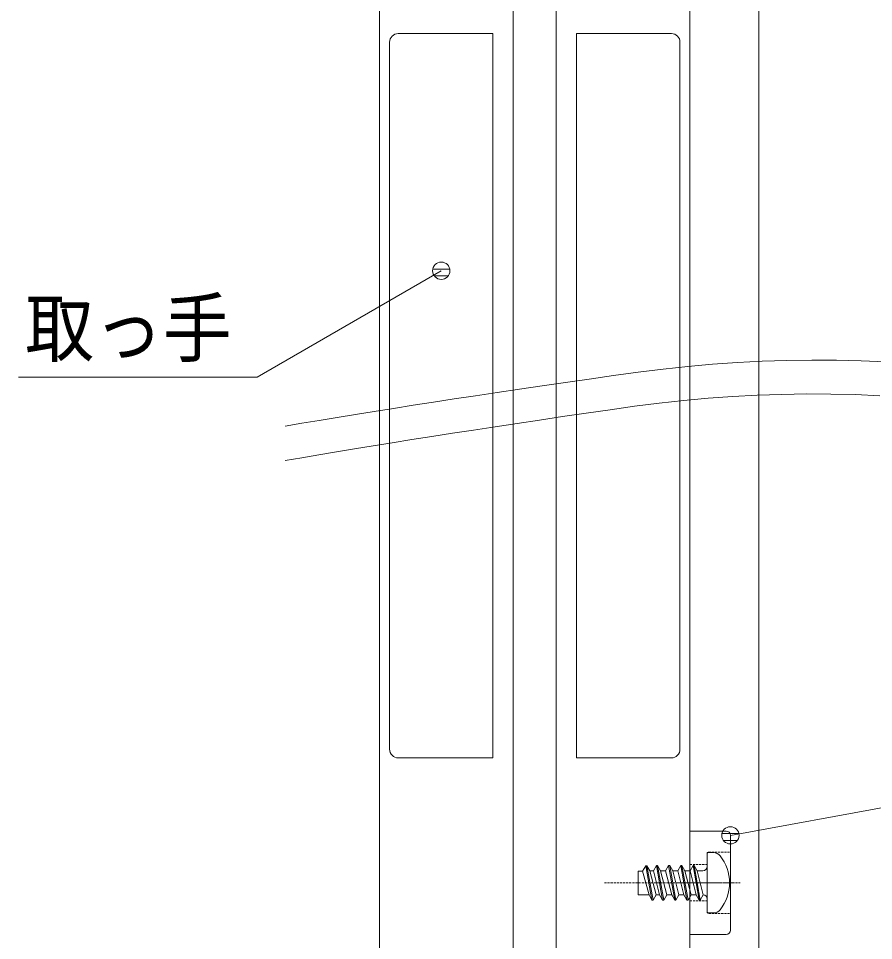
# Model space of a CAD drawing. Units: millimetres, scale not verified. Extents: x -6062 to 6062, y -3045 to 3045.
# Drawn here: x 531 to 1027, y -994 to -459 of the extents above; entities that cross this region are included whole.
import ezdxf
from ezdxf.enums import TextEntityAlignment as Align

# ---------------------------------------------------------------- set-up
doc = ezdxf.new("R2010")
doc.units = ezdxf.units.MM
doc.header["$LTSCALE"] = 20
doc.linetypes.add('DASHED1', pattern=[1.8, 1.2, -0.6])
doc.layers.add('0-2_2寸法-3', color=7, linetype='Continuous', lineweight=9)
doc.layers.add('0-3_3一般', color=7, linetype='Continuous', lineweight=9)
doc.styles.add('ＭＳ ゴシック', font='')
doc.styles.get('ＭＳ ゴシック').set_extended_font_data('MS Gothic')

# ---------------------------------------------------------------- blocks, each defined once
blk = doc.blocks.new('グループ-11')
at = {"layer": '0-3_3一般'}
blk.add_line((54963.7, -37700), (54963.7, 16304.9), dxfattribs=at)
blk = doc.blocks.new('グループ-73')
at = {"layer": '0-3_3一般'}
for p, q in [((50678.7, -9451.2), (50678.7, -17651.2)), ((54048.7, -17651.2), (54048.7, -9451.2))]:
    blk.add_line(p, q, dxfattribs=at)
for points in [[(50778.7, -17751.2), (51878.7, -17751.2), (51878.7, -9351.2), (50778.7, -9351.2)], [(53948.7, -9351.2), (52848.7, -9351.2), (52848.7, -17751.2), (53948.7, -17751.2)]]:
    blk.add_lwpolyline(points, dxfattribs=at)
for centre, start, end in [((50778.7, -9451.2), 135, 180), ((50778.7, -9451.2), 90, 135), ((53948.7, -9451.2), 45, 90), ((53948.7, -9451.2), 0, 45), ((50778.7, -17651.2), 180, 225), ((50778.7, -17651.2), 225, 270), ((53948.7, -17651.2), 270, 315), ((53948.7, -17651.2), 315, 0)]:
    blk.add_arc(centre, 100, start, end, dxfattribs=at)
blk = doc.blocks.new('グループ-75')
at = {"layer": '0-3_3一般'}
for p, q in [((52113.7, 13704.9), (52113.7, -35100)), ((52613.7, -35100), (52613.7, 13704.9))]:
    blk.add_line(p, q, dxfattribs=at)
blk.add_lwpolyline([(54163.7, 16304.9), (54163.7, -37700), (50563.7, -37700), (50563.7, 16304.9)], close=True, dxfattribs=at)
blk = doc.blocks.new('グループ-103')
at = {"layer": '0-3_3一般'}
for points in [[(49467.3, -13903.7), (49662.3, -13870.5), (49863, -13836.9), (50069.5, -13802.8), (50281.7, -13768.3), (50499.7, -13733.3), (50723.4, -13697.8), (50952.9, -13661.9), (51188.1, -13625.5), (51429.1, -13588.7), (51675.9, -13551.4), (51928.4, -13513.6), (52186.7, -13475.4), (52450.7, -13436.7), (52720.4, -13397.6), (52996, -13358), (53277.2, -13317.9), (53564, -13277.7), (53851.9, -13241.6), (54139.7, -13210.9), (54427.5, -13185.5), (54715.1, -13165.6), (55002.7, -13151), (55290.2, -13141.8), (55577.6, -13137.9), (55865, -13139.5), (56152.2, -13146.4), (56439.4, -13158.7)], [(49467.3, -14303.7), (49660.3, -14270.3), (49858.9, -14236.4), (50063.3, -14202.1), (50273.3, -14167.3), (50489, -14132.1), (50710.5, -14096.4), (50937.6, -14060.2), (51170.4, -14023.6), (51408.9, -13986.4), (51653.2, -13948.9), (51903.1, -13910.8), (52158.7, -13872.3), (52420, -13833.3), (52687, -13793.9), (52959.7, -13754), (53238.1, -13713.6), (53521.8, -13673), (53806.8, -13636.6), (54091.7, -13605.5), (54376.5, -13579.8), (54661.2, -13559.5), (54945.9, -13544.6), (55230.4, -13535), (55514.9, -13530.8), (55799.4, -13532), (56083.7, -13538.5), (56368, -13550.4)]]:
    blk.add_lwpolyline(points, dxfattribs=at)
for name in ['グループ-75', 'グループ-11', 'グループ-73']:
    blk.add_blockref(name, (0, 0), dxfattribs=at)
blk = doc.blocks.new('グループ-104')
at = {"layer": '0-3_3一般'}
blk.add_blockref('グループ-103', (0, 0), dxfattribs=at)
blk = doc.blocks.new('グループ-165')
at = {"layer": '0-3_3一般'}
for p, q in [((54583.7, -18600), (54163.7, -18600)), ((54163.7, -18600), (54163.7, -18990)), ((54633.7, -18845), (54633.7, -18650)), ((54363.7, -18850), (54435.9, -18850)), ((54633.7, -19555), (54633.7, -18845)), ((53665, -19002.2), (53651.7, -19004.1)), ((53722.3, -19400), (53651.7, -19004.1)), ((53665, -19002.2), (53735.7, -19400)), ((53698.4, -19060), (53665, -19002.2)), ((53775.7, -19000), (53846.3, -19400)), ((53823.6, -19060), (53789, -19000)), ((53917, -19000), (53882.4, -19060)), ((53930.3, -19000), (53917, -19000)), ((54001, -19400), (53930.3, -19000)), ((53965, -19060), (53930.3, -19000)), ((54058.3, -19000), (54129, -19400)), ((54106.3, -19060), (54071.7, -19000)), ((54163.7, -18990), (54163.7, -19410)), ((54199.7, -19000), (54165, -19060)), ((54213, -19000), (54199.7, -19000)), ((54283.7, -19400), (54213, -19000)), ((54247.6, -19060), (54213, -19000)), ((53615.2, -19067.2), (53563.7, -19067.2)), ((53563.7, -19067.2), (53563.7, -19340)), ((53823.6, -19060), (53882.4, -19060)), ((53894.3, -19340), (53823.6, -19060)), ((53882.4, -19060), (53953, -19340)), ((53965, -19060), (54023.7, -19060)), ((54106.3, -19060), (54165, -19060)), ((54177, -19340), (54106.3, -19060)), ((54165, -19060), (54235.7, -19340)), ((54318.3, -19340), (54247.6, -19060)), ((54247.6, -19060), (54313.7, -19060)), ((53690.6, -19340), (53563.7, -19340)), ((53770.3, -19340), (53811.7, -19340)), ((53846.3, -19400), (53811.7, -19340)), ((53859.7, -19400), (53894.3, -19340)), ((53894.3, -19340), (53953, -19340)), ((54035.6, -19340), (54094.4, -19340)), ((54129, -19400), (54094.4, -19340)), ((54142.3, -19400), (54177, -19340)), ((54177, -19340), (54235.7, -19340)), ((54283.7, -19400), (54318.2, -19340.2)), ((54318.2, -19340.2), (54318.3, -19340)), ((53735.7, -19400), (53722.3, -19400)), ((53859.7, -19400), (53846.3, -19400)), ((54001, -19400), (53987.7, -19400)), ((54142.3, -19400), (54129, -19400)), ((54163.7, -19410), (54163.7, -19800)), ((54283.7, -19400), (54270.3, -19400)), ((54363.7, -19550), (54363.7, -19390)), ((54435.9, -19550), (54363.7, -19550)), ((54633.7, -19750), (54633.7, -19555)), ((54163.7, -19800), (54583.7, -19800))]:
    blk.add_line(p, q, dxfattribs=at)
at = {"layer": '0-3_3一般', "linetype": 'DASHED1'}
for p, q in [((54363.7, -18990), (54363.7, -18865)), ((54383.7, -18845), (54633.7, -18845)), ((54163.7, -18990), (54363.7, -18990)), ((54363.7, -19200), (54363.7, -18990)), ((54672, -19200), (53172, -19200)), ((54008.1, -19200), (54748.1, -19200)), ((54363.7, -19200), (54363.7, -19410)), ((54623.7, -19200), (54672, -19200)), ((54163.7, -19410), (54363.7, -19410)), ((54363.7, -19410), (54363.7, -19535)), ((54383.7, -19555), (54633.7, -19555))]:
    blk.add_line(p, q, dxfattribs=at)
at = {"layer": '0-3_3一般'}
for points in [[(54363.7, -19390), (54363.7, -19010), (54363.7, -18850)], [(53651.7, -19004.1), (53615.2, -19067.2), (53690.6, -19340), (53722.3, -19400)], [(53775.7, -19000), (53741, -19060), (53811.7, -19340)], [(53859.7, -19400), (53789, -19000), (53775.7, -19000)], [(53917, -19000), (53987.7, -19400), (53953, -19340)], [(54058.3, -19000), (54023.7, -19060), (54094.4, -19340)], [(54142.3, -19400), (54071.7, -19000), (54058.3, -19000)], [(54199.7, -19000), (54270.3, -19400), (54235.7, -19340)], [(53735.7, -19400), (53770.3, -19340), (53699.6, -19060)], [(53770.3, -19340), (53699.6, -19060), (53741, -19060)], [(54001, -19400), (54035.6, -19340), (53965, -19060)]]:
    blk.add_lwpolyline(points, dxfattribs=at)
for centre, radius, start, end in [((54583.7, -18650), 50, 0, 90), ((54435.9, -18950), 100, 38.68219, 90), ((54123.7, -19200), 500, 0, 38.68219), ((54313.7, -19010), 50, 270, 0), ((54123.7, -19200), 500, 321.31781, 0), ((54313.7, -19390), 50, 0, 84.8103), ((54435.9, -19450), 100, 270, 321.31781), ((54583.7, -19750), 50, 270, 0)]:
    blk.add_arc(centre, radius, start, end, dxfattribs=at)
at = {"layer": '0-3_3一般', "linetype": 'DASHED1'}
for centre, start, end in [((54383.7, -18865), 90, 180), ((54383.7, -19535), 180, 270)]:
    blk.add_arc(centre, 20, start, end, dxfattribs=at)

msp = doc.modelspace()

# ---------------------------------------------------------------- linework, layer by layer
at = {"layer": '0-2_2寸法-3'}
for p, q in [((781.33, -604.07), (771.54, -604.07)), ((776.62, -600.07), (776.24, -600.07)), ((776.62, -600.07), (776.24, -600.07)), ((780.43, -608.07), (772.44, -608.07)), ((1630.68, -807.5), (944.18, -932.5)), ((944.34, -927.51), (944.02, -927.51)), ((944.34, -927.51), (944.02, -927.51)), ((949.08, -931.51), (939.29, -931.51)), ((948.18, -935.51), (940.19, -935.51))]:
    msp.add_line(p, q, dxfattribs=at)
msp.add_lwpolyline([(776.43, -605.06), (669.63, -666.72), (531.11, -666.72)], dxfattribs=at)
for centre in [(776.43, -605.06), (776.43, -605.06), (944.18, -932.5), (944.18, -932.5)]:
    msp.add_circle(centre, 5.01, dxfattribs=at)

# ---------------------------------------------------------------- block references
at = {"layer": '0-3_3一般', "xscale": 0.05, "yscale": 0.05}
for name in ['グループ-104', 'グループ-165']:
    msp.add_blockref(name, (-1787.5, 0), dxfattribs=at)

# ---------------------------------------------------------------- texts
at = {"layer": '0-2_2寸法-3', "style": 'ＭＳ ゴシック', "width": 0.9}
msp.add_text('取っ手', height=32.55, dxfattribs=at).set_placement((534.97, -664.33), align=Align.BOTTOM_LEFT)

doc.saveas('drawing.dxf')
